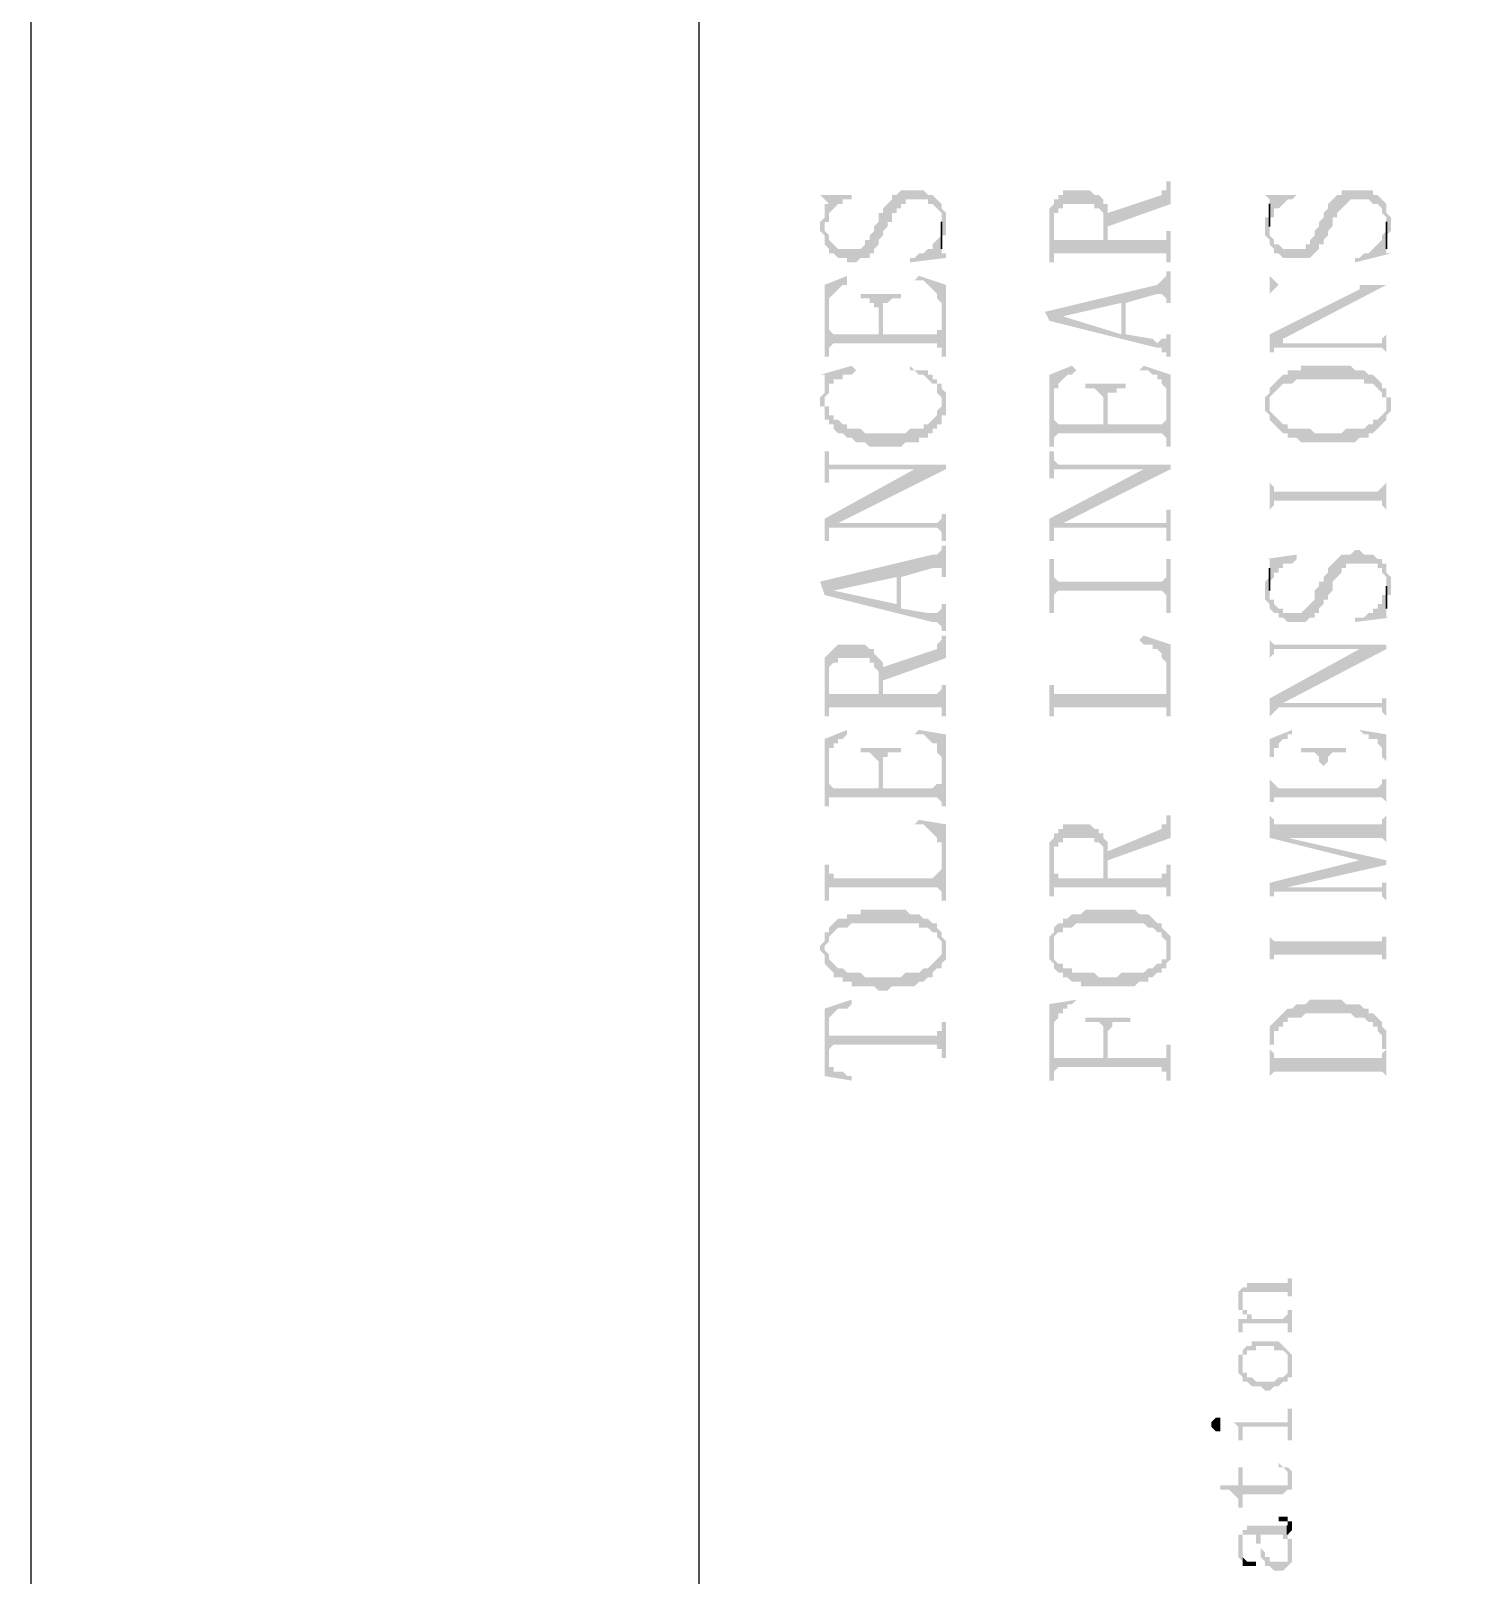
# Model space of a CAD drawing. Header units: millimetres. Extents: x 1399 to 2555, y 1196 to 1555.
# Drawn here: x 1666.65 to 1681.04, y 1458.39 to 1473.89 of the extents above; entities that cross this region are included whole.
import ezdxf

# ---------------------------------------------------------------- set-up
doc = ezdxf.new("R2010")
doc.units = ezdxf.units.MM

msp = doc.modelspace()

# ---------------------------------------------------------------- hatches: boundary and pattern name
at = {"transparency": 33554559}
for points in [[(1677.46314, 1472.06631), (1677.46314, 1471.93092), (1678.09499, 1472.15658), (1678.09499, 1472.38224), (1678.04985, 1472.38224), (1678.04985, 1472.33711), (1678.04985, 1472.29197), (1678.00472, 1472.29197), (1678.00472, 1472.24684)], [(1674.57468, 1471.93092), (1674.57468, 1471.88578), (1674.61981, 1471.84065), (1674.61981, 1471.79552), (1674.61981, 1471.75039), (1674.66494, 1471.70525), (1674.66494, 1471.66012), (1674.71007, 1471.66012), (1674.75521, 1471.61499), (1674.84547, 1471.61499), (1674.84547, 1471.56986), (1674.93573, 1471.56986), (1674.98087, 1471.61499), (1675.07113, 1471.61499), (1675.07113, 1471.66012), (1675.11626, 1471.66012), (1675.11626, 1471.70525), (1675.16139, 1471.75039), (1675.16139, 1471.79552), (1675.20653, 1471.84065), (1675.20653, 1471.88578), (1675.25166, 1471.93092), (1675.25166, 1471.97605), (1675.29679, 1471.97605), (1675.29679, 1472.06631), (1675.34192, 1472.06631), (1675.34192, 1472.11144), (1675.38706, 1472.11144), (1675.38706, 1472.15658), (1675.43219, 1472.15658), (1675.43219, 1472.20171), (1675.65785, 1472.20171), (1675.65785, 1472.15658), (1675.70298, 1472.15658), (1675.74811, 1472.11144), (1675.74811, 1472.11144), (1675.79325, 1472.06631), (1675.79325, 1471.97605), (1675.79325, 1471.79552), (1675.79325, 1471.84065), (1675.83838, 1471.84065), (1675.83838, 1471.93092), (1675.83838, 1471.97605), (1675.83838, 1472.06631), (1675.79325, 1472.11144), (1675.79325, 1472.15658), (1675.74811, 1472.20171), (1675.74811, 1472.20171), (1675.70298, 1472.24684), (1675.65785, 1472.24684), (1675.61272, 1472.29197), (1675.38706, 1472.29197), (1675.34192, 1472.24684), (1675.29679, 1472.24684), (1675.29679, 1472.20171), (1675.29679, 1472.20171), (1675.25166, 1472.15658), (1675.25166, 1472.15658), (1675.20653, 1472.11144), (1675.20653, 1472.06631), (1675.16139, 1472.06631), (1675.16139, 1471.97605), (1675.11626, 1471.93092), (1675.11626, 1471.88578), (1675.07113, 1471.84065), (1675.07113, 1471.79552), (1675.026, 1471.79552), (1675.026, 1471.75039), (1675.026, 1471.75039), (1674.98087, 1471.70525), (1674.75521, 1471.70525), (1674.71007, 1471.75039), (1674.71007, 1471.75039), (1674.66494, 1471.79552), (1674.66494, 1471.84065), (1674.61981, 1471.88578), (1674.61981, 1472.11144), (1674.61981, 1472.02118), (1674.61981, 1472.02118), (1674.57468, 1471.97605)], [(1674.57468, 1472.24684), (1674.61981, 1472.20171), (1674.61981, 1472.20171), (1674.66494, 1472.15658), (1674.66494, 1471.97605), (1674.66494, 1472.06631), (1674.71007, 1472.11144), (1674.71007, 1472.11144), (1674.75521, 1472.15658), (1674.80034, 1472.15658), (1674.80034, 1472.20171), (1674.8906, 1472.20171), (1674.8906, 1472.24684)], [(1674.61981, 1472.11144), (1674.61981, 1471.93092), (1674.61981, 1471.97605), (1674.66494, 1471.97605), (1674.66494, 1472.15658), (1674.61981, 1472.15658)], [(1676.87642, 1471.97605), (1676.87642, 1471.56986), (1676.92155, 1471.56986), (1676.92155, 1471.97605), (1676.92155, 1472.06631), (1676.96668, 1472.06631), (1676.96668, 1472.11144), (1677.01181, 1472.11144), (1677.01181, 1472.15658), (1677.32774, 1472.15658), (1677.32774, 1472.11144), (1677.37287, 1472.11144), (1677.418, 1472.06631), (1677.418, 1472.02118), (1677.418, 1471.79552), (1677.46314, 1472.15658), (1677.418, 1472.15658), (1677.418, 1472.20171), (1677.37287, 1472.24684), (1677.32774, 1472.24684), (1677.28261, 1472.29197), (1677.01181, 1472.29197), (1677.01181, 1472.24684), (1676.96668, 1472.24684), (1676.96668, 1472.20171), (1676.92155, 1472.20171), (1676.92155, 1472.15658), (1676.92155, 1472.15658), (1676.87642, 1472.11144), (1676.87642, 1472.06631), (1676.87642, 1472.02118)], [(1676.92155, 1471.61499), (1676.92155, 1471.66012), (1678.04985, 1471.66012), (1678.04985, 1471.56986), (1678.09499, 1471.56986), (1678.09499, 1471.88578), (1678.04985, 1471.88578), (1678.04985, 1471.84065), (1678.04985, 1471.79552), (1677.46314, 1471.79552), (1677.46314, 1472.06631), (1677.46314, 1472.15658), (1677.418, 1471.79552), (1676.92155, 1471.79552), (1676.92155, 1471.93092)], [(1679.04276, 1471.93092), (1679.04276, 1471.84065), (1679.04276, 1471.84065), (1679.08789, 1471.79552), (1679.08789, 1471.75039), (1679.08789, 1471.75039), (1679.13303, 1471.70525), (1679.13303, 1471.66012), (1679.17816, 1471.66012), (1679.22329, 1471.61499), (1679.49408, 1471.61499), (1679.53922, 1471.66012), (1679.53922, 1471.66012), (1679.58435, 1471.70525), (1679.58435, 1471.75039), (1679.62948, 1471.75039), (1679.62948, 1471.79552), (1679.67461, 1471.84065), (1679.67461, 1471.88578), (1679.71974, 1471.93092), (1679.71974, 1472.02118), (1679.76488, 1472.02118), (1679.76488, 1472.06631), (1679.81001, 1472.11144), (1679.81001, 1472.11144), (1679.85514, 1472.15658), (1679.85514, 1472.15658), (1679.90027, 1472.20171), (1680.0808, 1472.20171), (1680.12593, 1472.15658), (1680.17107, 1472.15658), (1680.2162, 1472.11144), (1680.2162, 1472.06631), (1680.26133, 1472.02118), (1680.26133, 1471.79552), (1680.26133, 1471.84065), (1680.26133, 1471.84065), (1680.30646, 1471.88578), (1680.30646, 1471.97605), (1680.30646, 1472.02118), (1680.30646, 1472.02118), (1680.26133, 1472.06631), (1680.26133, 1472.15658), (1680.26133, 1472.15658), (1680.2162, 1472.20171), (1680.2162, 1472.20171), (1680.17107, 1472.24684), (1680.12593, 1472.24684), (1680.12593, 1472.29197), (1679.81001, 1472.29197), (1679.81001, 1472.24684), (1679.76488, 1472.24684), (1679.71974, 1472.20171), (1679.71974, 1472.20171), (1679.67461, 1472.15658), (1679.67461, 1472.11144), (1679.67461, 1472.11144), (1679.62948, 1472.06631), (1679.62948, 1472.02118), (1679.58435, 1471.97605), (1679.58435, 1471.93092), (1679.53922, 1471.88578), (1679.53922, 1471.84065), (1679.53922, 1471.84065), (1679.49408, 1471.79552), (1679.49408, 1471.75039), (1679.44895, 1471.75039), (1679.44895, 1471.70525), (1679.22329, 1471.70525), (1679.17816, 1471.75039), (1679.13303, 1471.75039), (1679.13303, 1471.79552), (1679.13303, 1471.79552), (1679.08789, 1471.84065), (1679.08789, 1472.11144), (1679.08789, 1472.02118), (1679.04276, 1472.02118), (1679.04276, 1471.97605)], [(1679.04276, 1472.24684), (1679.08789, 1472.20171), (1679.08789, 1472.02118), (1679.13303, 1472.02118), (1679.13303, 1472.11144), (1679.17816, 1472.11144), (1679.22329, 1472.15658), (1679.22329, 1472.15658), (1679.26842, 1472.20171), (1679.31355, 1472.20171), (1679.35869, 1472.24684), (1679.35869, 1472.24684)], [(1675.47732, 1471.61499), (1675.47732, 1471.56986), (1675.83838, 1471.61499), (1675.83838, 1471.66012), (1675.79325, 1471.66012), (1675.79325, 1471.70525), (1675.79325, 1471.88578), (1675.79325, 1471.84065), (1675.74811, 1471.79552), (1675.74811, 1471.79552), (1675.70298, 1471.75039), (1675.70298, 1471.70525), (1675.65785, 1471.70525), (1675.61272, 1471.66012), (1675.56758, 1471.66012), (1675.52245, 1471.61499)], [(1679.94541, 1471.61499), (1679.94541, 1471.56986), (1680.30646, 1471.66012), (1680.26133, 1471.66012), (1680.26133, 1471.70525), (1680.26133, 1471.88578), (1680.2162, 1471.84065), (1680.2162, 1471.79552), (1680.17107, 1471.75039), (1680.17107, 1471.75039), (1680.12593, 1471.70525), (1680.12593, 1471.70525), (1680.0808, 1471.66012), (1680.03567, 1471.66012), (1679.99054, 1471.61499)], [(1674.61981, 1471.3442), (1674.61981, 1470.62208), (1674.66494, 1470.62208), (1674.66494, 1471.11854), (1674.66494, 1471.2088), (1674.66494, 1471.2088), (1674.71007, 1471.25393), (1674.71007, 1471.25393), (1674.75521, 1471.29907), (1674.75521, 1471.29907), (1674.80034, 1471.3442), (1674.84547, 1471.3442), (1674.84547, 1471.43446)], [(1675.52245, 1471.38933), (1675.61272, 1471.38933), (1675.65785, 1471.3442), (1675.65785, 1471.3442), (1675.70298, 1471.29907), (1675.70298, 1471.29907), (1675.74811, 1471.25393), (1675.74811, 1471.2088), (1675.79325, 1471.16367), (1675.79325, 1471.11854), (1675.79325, 1470.62208), (1675.83838, 1470.62208), (1675.83838, 1471.3442), (1675.56758, 1471.43446)], [(1676.83129, 1471.0734), (1676.87642, 1470.98314), (1677.01181, 1471.02827), (1677.59853, 1471.16367), (1677.59853, 1470.84774), (1677.64366, 1471.16367), (1677.95959, 1471.25393), (1678.00472, 1471.25393), (1678.04985, 1471.2088), (1678.04985, 1471.16367), (1678.09499, 1471.16367), (1678.09499, 1471.47959), (1678.04985, 1471.47959), (1678.04985, 1471.43446), (1678.04985, 1471.43446), (1678.00472, 1471.38933), (1678.00472, 1471.38933), (1677.95959, 1471.3442)], [(1679.08789, 1471.47959), (1679.08789, 1471.2088), (1679.08789, 1471.25393), (1679.13303, 1471.29907), (1679.13303, 1471.29907), (1679.17816, 1471.3442), (1679.99054, 1471.3442), (1679.99054, 1471.29907), (1680.26133, 1471.3442), (1679.17816, 1471.3442), (1679.13303, 1471.38933), (1679.13303, 1471.38933), (1679.08789, 1471.43446)], [(1674.98087, 1471.25393), (1674.98087, 1471.2088), (1675.07113, 1471.2088), (1675.07113, 1471.16367), (1675.11626, 1471.16367), (1675.11626, 1471.11854), (1675.16139, 1471.11854), (1675.16139, 1470.84774), (1675.20653, 1471.0734), (1675.20653, 1471.16367), (1675.25166, 1471.16367), (1675.29679, 1471.2088), (1675.38706, 1471.2088), (1675.38706, 1471.25393)], [(1679.08789, 1470.84774), (1679.08789, 1470.62208), (1679.08789, 1470.66721), (1679.13303, 1470.66721), (1679.13303, 1470.71235), (1679.17816, 1470.71235), (1679.22329, 1470.80261), (1680.26133, 1471.3442), (1679.99054, 1471.29907)], [(1674.66494, 1470.66721), (1674.66494, 1470.71235), (1674.66494, 1470.71235), (1674.71007, 1470.75748), (1675.74811, 1470.75748), (1675.74811, 1470.71235), (1675.79325, 1470.71235), (1675.79325, 1470.66721), (1675.79325, 1470.93801), (1675.79325, 1470.89288), (1675.74811, 1470.89288), (1675.74811, 1470.84774), (1675.20653, 1470.84774), (1675.20653, 1471.0734), (1675.16139, 1470.84774), (1674.71007, 1470.84774), (1674.66494, 1470.89288), (1674.66494, 1471.11854)], [(1676.87642, 1470.98314), (1677.95959, 1470.71235), (1678.00472, 1470.71235), (1678.00472, 1470.66721), (1678.04985, 1470.66721), (1678.04985, 1470.62208), (1678.09499, 1470.62208), (1678.09499, 1470.84774), (1678.04985, 1470.84774), (1678.04985, 1470.80261), (1678.00472, 1470.80261), (1677.95959, 1470.75748), (1677.95959, 1470.75748), (1677.91446, 1470.80261), (1677.64366, 1470.84774), (1677.64366, 1471.16367), (1677.59853, 1470.84774), (1677.01181, 1471.02827), (1677.01181, 1471.02827)], [(1679.17816, 1470.71235), (1680.2162, 1470.71235), (1680.26133, 1470.66721), (1680.26133, 1470.62208), (1680.26133, 1470.89288), (1680.26133, 1470.84774), (1680.2162, 1470.80261), (1680.2162, 1470.75748), (1679.22329, 1470.75748), (1679.22329, 1470.80261)], [(1674.57468, 1470.44155), (1674.61981, 1470.44155), (1674.61981, 1470.39642), (1674.61981, 1469.99023), (1674.61981, 1470.21589), (1674.66494, 1470.26103), (1674.66494, 1470.35129), (1674.71007, 1470.35129), (1674.71007, 1470.39642), (1674.80034, 1470.39642), (1674.80034, 1470.44155), (1674.8906, 1470.44155), (1674.93573, 1470.48669), (1674.8906, 1470.53182)], [(1675.47732, 1470.48669), (1675.52245, 1470.48669), (1675.56758, 1470.44155), (1675.61272, 1470.44155), (1675.65785, 1470.39642), (1675.65785, 1470.39642), (1675.70298, 1470.35129), (1675.74811, 1470.35129), (1675.74811, 1470.26103), (1675.79325, 1470.21589), (1675.79325, 1470.17076), (1675.79325, 1470.35129), (1675.74811, 1470.35129), (1675.74811, 1470.39642), (1675.70298, 1470.39642), (1675.70298, 1470.44155), (1675.65785, 1470.44155), (1675.65785, 1470.48669), (1675.52245, 1470.48669), (1675.47732, 1470.53182)], [(1676.87642, 1470.44155), (1676.87642, 1469.71944), (1676.92155, 1469.71944), (1676.92155, 1470.21589), (1676.92155, 1470.30616), (1676.96668, 1470.30616), (1676.96668, 1470.35129), (1676.96668, 1470.35129), (1677.01181, 1470.39642), (1677.01181, 1470.39642), (1677.05695, 1470.44155), (1677.10208, 1470.44155), (1677.14721, 1470.48669), (1677.10208, 1470.53182)], [(1677.77906, 1470.48669), (1677.86933, 1470.48669), (1677.91446, 1470.44155), (1677.95959, 1470.44155), (1677.95959, 1470.39642), (1678.00472, 1470.39642), (1678.00472, 1470.35129), (1678.00472, 1470.35129), (1678.04985, 1470.30616), (1678.04985, 1470.21589), (1678.04985, 1469.71944), (1678.09499, 1469.71944), (1678.09499, 1470.44155), (1677.82419, 1470.53182)], [(1679.08789, 1470.30616), (1679.08789, 1470.12563), (1679.08789, 1470.21589), (1679.13303, 1470.26103), (1679.13303, 1470.26103), (1679.17816, 1470.30616), (1679.17816, 1470.30616), (1679.22329, 1470.35129), (1679.31355, 1470.35129), (1679.35869, 1470.39642), (1680.03567, 1470.39642), (1680.03567, 1470.35129), (1680.12593, 1470.35129), (1680.17107, 1470.30616), (1680.17107, 1470.30616), (1680.2162, 1470.26103), (1680.2162, 1470.21589), (1680.26133, 1470.21589), (1680.26133, 1470.12563), (1680.26133, 1470.30616), (1680.2162, 1470.30616), (1680.2162, 1470.35129), (1680.17107, 1470.39642), (1680.17107, 1470.39642), (1680.12593, 1470.44155), (1680.0808, 1470.44155), (1680.03567, 1470.48669), (1679.94541, 1470.48669), (1679.90027, 1470.53182), (1679.40382, 1470.53182), (1679.40382, 1470.48669), (1679.26842, 1470.48669), (1679.26842, 1470.44155), (1679.22329, 1470.44155), (1679.17816, 1470.39642), (1679.17816, 1470.39642), (1679.13303, 1470.35129), (1679.13303, 1470.35129)], [(1674.57468, 1470.17076), (1674.57468, 1470.12563), (1674.61981, 1470.12563), (1674.61981, 1469.99023), (1674.61981, 1470.39642), (1674.61981, 1470.35129), (1674.61981, 1470.26103), (1674.57468, 1470.21589)], [(1674.61981, 1469.99023), (1674.66494, 1469.99023), (1674.66494, 1469.9451), (1674.71007, 1469.9451), (1674.71007, 1469.89997), (1674.75521, 1469.85484), (1674.80034, 1469.85484), (1674.84547, 1469.8097), (1674.8906, 1469.8097), (1674.93573, 1469.76457), (1675.026, 1469.76457), (1675.07113, 1469.71944), (1675.38706, 1469.71944), (1675.43219, 1469.76457), (1675.56758, 1469.76457), (1675.56758, 1469.8097), (1675.65785, 1469.8097), (1675.65785, 1469.85484), (1675.70298, 1469.85484), (1675.70298, 1469.89997), (1675.74811, 1469.89997), (1675.74811, 1469.9451), (1675.79325, 1469.9451), (1675.79325, 1470.03536), (1675.83838, 1470.03536), (1675.83838, 1470.17076), (1675.83838, 1470.21589), (1675.83838, 1470.26103), (1675.79325, 1470.30616), (1675.79325, 1470.35129), (1675.79325, 1470.12563), (1675.79325, 1470.12563), (1675.74811, 1470.0805), (1675.74811, 1470.03536), (1675.74811, 1470.03536), (1675.70298, 1469.99023), (1675.70298, 1469.99023), (1675.65785, 1469.9451), (1675.61272, 1469.9451), (1675.61272, 1469.89997), (1675.47732, 1469.89997), (1675.43219, 1469.85484), (1675.026, 1469.85484), (1674.98087, 1469.89997), (1674.84547, 1469.89997), (1674.84547, 1469.9451), (1674.80034, 1469.9451), (1674.75521, 1469.99023), (1674.71007, 1469.99023), (1674.71007, 1470.03536), (1674.66494, 1470.03536), (1674.66494, 1470.12563), (1674.61981, 1470.12563), (1674.61981, 1470.17076)], [(1677.23747, 1470.35129), (1677.23747, 1470.30616), (1677.32774, 1470.30616), (1677.37287, 1470.26103), (1677.37287, 1470.26103), (1677.418, 1470.21589), (1677.418, 1469.9451), (1677.46314, 1470.17076), (1677.46314, 1470.26103), (1677.5534, 1470.26103), (1677.5534, 1470.30616), (1677.64366, 1470.30616), (1677.64366, 1470.35129)], [(1679.04276, 1470.12563), (1679.04276, 1470.0805), (1679.08789, 1470.03536), (1679.08789, 1469.99023), (1679.13303, 1469.9451), (1679.13303, 1469.9451), (1679.17816, 1469.89997), (1679.17816, 1469.89997), (1679.22329, 1469.85484), (1679.26842, 1469.85484), (1679.26842, 1469.8097), (1679.35869, 1469.8097), (1679.40382, 1469.76457), (1679.94541, 1469.76457), (1679.99054, 1469.8097), (1680.0808, 1469.8097), (1680.0808, 1469.85484), (1680.12593, 1469.85484), (1680.17107, 1469.89997), (1680.17107, 1469.89997), (1680.2162, 1469.9451), (1680.2162, 1469.9451), (1680.26133, 1469.99023), (1680.26133, 1470.03536), (1680.26133, 1470.03536), (1680.30646, 1470.0805), (1680.30646, 1470.12563), (1680.30646, 1470.21589), (1680.26133, 1470.21589), (1680.26133, 1470.30616), (1680.26133, 1470.12563), (1680.26133, 1470.0805), (1680.2162, 1470.03536), (1680.2162, 1470.03536), (1680.17107, 1469.99023), (1680.12593, 1469.99023), (1680.12593, 1469.9451), (1680.0808, 1469.9451), (1680.03567, 1469.89997), (1679.85514, 1469.89997), (1679.81001, 1469.85484), (1679.53922, 1469.85484), (1679.49408, 1469.89997), (1679.26842, 1469.89997), (1679.26842, 1469.9451), (1679.22329, 1469.9451), (1679.17816, 1469.99023), (1679.17816, 1469.99023), (1679.13303, 1470.03536), (1679.13303, 1470.03536), (1679.08789, 1470.0805), (1679.08789, 1470.12563), (1679.08789, 1470.30616), (1679.08789, 1470.26103), (1679.08789, 1470.26103), (1679.04276, 1470.21589), (1679.04276, 1470.17076)], [(1676.92155, 1469.76457), (1676.92155, 1469.8097), (1676.92155, 1469.8097), (1676.96668, 1469.85484), (1678.00472, 1469.85484), (1678.04985, 1469.8097), (1678.04985, 1469.76457), (1678.04985, 1470.03536), (1678.04985, 1469.99023), (1678.04985, 1469.99023), (1678.00472, 1469.9451), (1677.46314, 1469.9451), (1677.46314, 1470.17076), (1677.418, 1469.9451), (1676.96668, 1469.9451), (1676.92155, 1469.99023), (1676.92155, 1470.21589)], [(1674.61981, 1469.67431), (1674.61981, 1469.35838), (1674.66494, 1469.35838), (1674.66494, 1469.44865), (1674.66494, 1469.49378), (1675.83838, 1469.49378), (1675.83838, 1469.53891), (1674.66494, 1469.53891), (1674.66494, 1469.58404), (1674.66494, 1469.67431)], [(1676.87642, 1469.67431), (1676.87642, 1469.40351), (1676.92155, 1469.40351), (1676.92155, 1469.44865), (1676.92155, 1469.49378), (1678.09499, 1469.49378), (1678.09499, 1469.53891), (1676.96668, 1469.53891), (1676.92155, 1469.58404), (1676.92155, 1469.67431)], [(1674.61981, 1468.99732), (1674.61981, 1468.77166), (1674.66494, 1468.77166), (1674.66494, 1468.90706), (1674.71007, 1468.90706), (1674.75521, 1468.95219), (1675.83838, 1469.49378), (1675.52245, 1469.49378)], [(1676.87642, 1468.99732), (1676.87642, 1468.77166), (1676.92155, 1468.77166), (1676.92155, 1468.90706), (1676.96668, 1468.90706), (1677.01181, 1468.95219), (1678.09499, 1469.49378), (1677.82419, 1469.49378)], [(1679.08789, 1469.49378), (1679.08789, 1468.95219), (1679.08789, 1469.08759), (1679.13303, 1469.13272), (1679.13303, 1469.17785), (1680.2162, 1469.17785), (1680.2162, 1469.13272), (1680.2162, 1469.13272), (1680.26133, 1469.08759), (1680.26133, 1468.95219), (1680.26133, 1469.49378), (1680.26133, 1469.35838), (1680.2162, 1469.31325), (1680.2162, 1469.31325), (1680.17107, 1469.26812), (1679.13303, 1469.26812), (1679.13303, 1469.31325), (1679.13303, 1469.31325), (1679.08789, 1469.35838)], [(1676.96668, 1468.90706), (1678.04985, 1468.90706), (1678.04985, 1468.86193), (1678.04985, 1468.77166), (1678.09499, 1468.77166), (1678.09499, 1469.08759), (1678.04985, 1469.08759), (1678.04985, 1468.99732), (1678.04985, 1468.95219), (1677.01181, 1468.95219)], [(1674.71007, 1468.90706), (1675.74811, 1468.90706), (1675.79325, 1468.86193), (1675.79325, 1468.77166), (1675.83838, 1468.77166), (1675.83838, 1469.04246), (1675.79325, 1469.04246), (1675.79325, 1468.99732), (1675.79325, 1468.99732), (1675.74811, 1468.95219), (1674.75521, 1468.95219)], [(1674.57468, 1468.36547), (1674.61981, 1468.23008), (1674.71007, 1468.27521), (1675.34192, 1468.41061), (1675.34192, 1468.13981), (1675.38706, 1468.41061), (1675.70298, 1468.50087), (1675.79325, 1468.50087), (1675.79325, 1468.41061), (1675.83838, 1468.41061), (1675.83838, 1468.72653), (1675.79325, 1468.72653), (1675.79325, 1468.6814), (1675.74811, 1468.63627), (1675.70298, 1468.63627)], [(1676.87642, 1468.59113), (1676.87642, 1468.04955), (1676.92155, 1468.04955), (1676.92155, 1468.23008), (1676.92155, 1468.23008), (1676.96668, 1468.27521), (1678.00472, 1468.27521), (1678.04985, 1468.23008), (1678.04985, 1468.04955), (1678.09499, 1468.04955), (1678.09499, 1468.59113), (1678.04985, 1468.59113), (1678.04985, 1468.41061), (1678.04985, 1468.41061), (1678.00472, 1468.36547), (1676.96668, 1468.36547), (1676.92155, 1468.41061), (1676.92155, 1468.59113)], [(1679.04276, 1468.27521), (1679.04276, 1468.18495), (1679.08789, 1468.13981), (1679.08789, 1468.09468), (1679.13303, 1468.04955), (1679.17816, 1468.04955), (1679.17816, 1468.00442), (1679.22329, 1468.00442), (1679.26842, 1467.95928), (1679.44895, 1467.95928), (1679.49408, 1468.00442), (1679.53922, 1468.00442), (1679.53922, 1468.04955), (1679.58435, 1468.04955), (1679.58435, 1468.09468), (1679.58435, 1468.09468), (1679.62948, 1468.13981), (1679.62948, 1468.18495), (1679.67461, 1468.18495), (1679.67461, 1468.23008), (1679.71974, 1468.27521), (1679.71974, 1468.36547), (1679.76488, 1468.41061), (1679.76488, 1468.41061), (1679.81001, 1468.45574), (1679.81001, 1468.50087), (1679.85514, 1468.50087), (1679.85514, 1468.546), (1680.17107, 1468.546), (1680.17107, 1468.50087), (1680.2162, 1468.50087), (1680.2162, 1468.45574), (1680.2162, 1468.45574), (1680.26133, 1468.41061), (1680.26133, 1468.13981), (1680.26133, 1468.23008), (1680.30646, 1468.23008), (1680.30646, 1468.32034), (1680.30646, 1468.41061), (1680.26133, 1468.45574), (1680.26133, 1468.546), (1680.2162, 1468.546), (1680.2162, 1468.59113), (1680.17107, 1468.59113), (1680.12593, 1468.63627), (1680.03567, 1468.63627), (1679.99054, 1468.6814), (1679.94541, 1468.6814), (1679.90027, 1468.63627), (1679.81001, 1468.63627), (1679.76488, 1468.59113), (1679.76488, 1468.59113), (1679.71974, 1468.546), (1679.71974, 1468.546), (1679.67461, 1468.50087), (1679.67461, 1468.45574), (1679.62948, 1468.41061), (1679.62948, 1468.36547), (1679.58435, 1468.36547), (1679.58435, 1468.32034), (1679.53922, 1468.27521), (1679.53922, 1468.18495), (1679.49408, 1468.13981), (1679.49408, 1468.13981), (1679.44895, 1468.09468), (1679.44895, 1468.09468), (1679.40382, 1468.04955), (1679.22329, 1468.04955), (1679.22329, 1468.09468), (1679.17816, 1468.09468), (1679.13303, 1468.13981), (1679.13303, 1468.18495), (1679.08789, 1468.18495), (1679.08789, 1468.45574), (1679.08789, 1468.41061), (1679.08789, 1468.41061), (1679.04276, 1468.36547), (1679.04276, 1468.32034)], [(1679.04276, 1468.59113), (1679.08789, 1468.59113), (1679.08789, 1468.546), (1679.08789, 1468.36547), (1679.13303, 1468.41061), (1679.13303, 1468.45574), (1679.17816, 1468.45574), (1679.17816, 1468.50087), (1679.22329, 1468.50087), (1679.22329, 1468.546), (1679.31355, 1468.546), (1679.35869, 1468.59113), (1679.35869, 1468.63627)], [(1674.61981, 1468.23008), (1675.70298, 1467.95928), (1675.74811, 1467.95928), (1675.79325, 1467.91415), (1675.79325, 1467.86902), (1675.83838, 1467.86902), (1675.83838, 1468.13981), (1675.79325, 1468.13981), (1675.79325, 1468.09468), (1675.79325, 1468.09468), (1675.74811, 1468.04955), (1675.65785, 1468.04955), (1675.38706, 1468.09468), (1675.38706, 1468.41061), (1675.34192, 1468.13981), (1674.71007, 1468.27521), (1674.71007, 1468.27521)], [(1679.94541, 1468.00442), (1679.94541, 1467.95928), (1680.30646, 1468.00442), (1680.26133, 1468.00442), (1680.26133, 1468.04955), (1680.26133, 1468.23008), (1680.2162, 1468.23008), (1680.2162, 1468.13981), (1680.17107, 1468.13981), (1680.17107, 1468.09468), (1680.12593, 1468.09468), (1680.12593, 1468.04955), (1680.0808, 1468.04955), (1680.03567, 1468.00442), (1679.99054, 1468.00442)], [(1675.20653, 1467.50796), (1675.20653, 1467.37257), (1675.83838, 1467.59823), (1675.83838, 1467.82389), (1675.79325, 1467.82389), (1675.79325, 1467.77876), (1675.79325, 1467.77876), (1675.74811, 1467.73362), (1675.74811, 1467.68849)], [(1677.77906, 1467.77876), (1677.77906, 1467.77876), (1677.82419, 1467.73362), (1677.91446, 1467.73362), (1677.91446, 1467.68849), (1677.95959, 1467.68849), (1678.00472, 1467.64336), (1678.00472, 1467.59823), (1678.04985, 1467.55309), (1678.04985, 1467.50796), (1678.04985, 1467.01151), (1678.09499, 1467.01151), (1678.09499, 1467.73362), (1677.82419, 1467.82389)], [(1679.08789, 1467.86902), (1679.08789, 1467.55309), (1679.08789, 1467.59823), (1679.13303, 1467.64336), (1679.13303, 1467.68849), (1680.26133, 1467.68849), (1680.26133, 1467.73362), (1679.13303, 1467.73362), (1679.08789, 1467.77876)], [(1674.61981, 1467.4177), (1674.61981, 1467.01151), (1674.66494, 1467.01151), (1674.66494, 1467.4177), (1674.66494, 1467.50796), (1674.71007, 1467.55309), (1674.75521, 1467.55309), (1674.75521, 1467.59823), (1675.07113, 1467.59823), (1675.07113, 1467.55309), (1675.11626, 1467.55309), (1675.11626, 1467.50796), (1675.16139, 1467.46283), (1675.16139, 1467.23717), (1675.16139, 1467.59823), (1675.16139, 1467.59823), (1675.11626, 1467.64336), (1675.11626, 1467.68849), (1675.07113, 1467.68849), (1675.026, 1467.73362), (1674.75521, 1467.73362), (1674.71007, 1467.68849), (1674.71007, 1467.68849), (1674.66494, 1467.64336), (1674.66494, 1467.64336), (1674.61981, 1467.59823), (1674.61981, 1467.50796), (1674.61981, 1467.46283)], [(1679.08789, 1467.19204), (1679.08789, 1466.96638), (1679.08789, 1467.01151), (1679.13303, 1467.05664), (1679.13303, 1467.05664), (1679.17816, 1467.10177), (1679.22329, 1467.14691), (1680.26133, 1467.68849), (1679.99054, 1467.68849)], [(1674.66494, 1467.05664), (1674.66494, 1467.10177), (1675.79325, 1467.10177), (1675.79325, 1467.01151), (1675.83838, 1467.01151), (1675.83838, 1467.32743), (1675.79325, 1467.32743), (1675.79325, 1467.2823), (1675.79325, 1467.2823), (1675.74811, 1467.23717), (1675.20653, 1467.23717), (1675.20653, 1467.50796), (1675.20653, 1467.55309), (1675.16139, 1467.59823), (1675.16139, 1467.23717), (1674.66494, 1467.23717), (1674.66494, 1467.37257)], [(1676.87642, 1467.32743), (1676.87642, 1467.01151), (1676.92155, 1467.01151), (1676.92155, 1467.10177), (1678.04985, 1467.10177), (1678.04985, 1467.05664), (1678.04985, 1467.2823), (1678.04985, 1467.23717), (1676.92155, 1467.23717), (1676.92155, 1467.2823), (1676.92155, 1467.32743)], [(1679.17816, 1467.10177), (1680.2162, 1467.10177), (1680.2162, 1467.05664), (1680.2162, 1467.05664), (1680.26133, 1467.01151), (1680.26133, 1466.96638), (1680.26133, 1467.23717), (1680.26133, 1467.19204), (1680.2162, 1467.19204), (1680.2162, 1467.14691), (1679.22329, 1467.14691)], [(1674.61981, 1466.78585), (1674.61981, 1466.10887), (1674.66494, 1466.10887), (1674.66494, 1466.56019), (1674.66494, 1466.69558), (1674.71007, 1466.69558), (1674.71007, 1466.74072), (1674.75521, 1466.74072), (1674.75521, 1466.78585), (1674.80034, 1466.78585), (1674.84547, 1466.83098), (1674.84547, 1466.87611)], [(1675.52245, 1466.83098), (1675.61272, 1466.83098), (1675.65785, 1466.78585), (1675.65785, 1466.78585), (1675.70298, 1466.74072), (1675.74811, 1466.74072), (1675.74811, 1466.65045), (1675.79325, 1466.60532), (1675.79325, 1466.10887), (1675.83838, 1466.10887), (1675.83838, 1466.83098), (1675.56758, 1466.87611)], [(1679.08789, 1466.78585), (1679.08789, 1466.10887), (1679.08789, 1466.60532), (1679.13303, 1466.60532), (1679.13303, 1466.69558), (1679.17816, 1466.69558), (1679.17816, 1466.74072), (1679.17816, 1466.74072), (1679.22329, 1466.78585), (1679.26842, 1466.78585), (1679.26842, 1466.83098), (1679.31355, 1466.83098), (1679.31355, 1466.87611)], [(1679.99054, 1466.87611), (1679.99054, 1466.87611), (1680.03567, 1466.83098), (1680.0808, 1466.83098), (1680.0808, 1466.78585), (1680.17107, 1466.78585), (1680.17107, 1466.74072), (1680.17107, 1466.74072), (1680.2162, 1466.69558), (1680.2162, 1466.65045), (1680.2162, 1466.60532), (1680.26133, 1466.56019), (1680.26133, 1466.10887), (1680.26133, 1466.83098)], [(1674.98087, 1466.69558), (1674.98087, 1466.65045), (1675.07113, 1466.65045), (1675.11626, 1466.60532), (1675.11626, 1466.60532), (1675.16139, 1466.56019), (1675.16139, 1466.28939), (1675.20653, 1466.51505), (1675.20653, 1466.60532), (1675.25166, 1466.60532), (1675.25166, 1466.65045), (1675.38706, 1466.65045), (1675.38706, 1466.69558)], [(1679.40382, 1466.69558), (1679.40382, 1466.65045), (1679.53922, 1466.65045), (1679.58435, 1466.60532), (1679.58435, 1466.56019), (1679.62948, 1466.51505), (1679.62948, 1466.28939), (1679.62948, 1466.51505), (1679.62948, 1466.51505), (1679.67461, 1466.56019), (1679.67461, 1466.60532), (1679.67461, 1466.60532), (1679.71974, 1466.65045), (1679.85514, 1466.65045), (1679.85514, 1466.69558)], [(1674.66494, 1466.10887), (1674.66494, 1466.19913), (1675.74811, 1466.19913), (1675.79325, 1466.154), (1675.79325, 1466.37966), (1675.79325, 1466.33453), (1675.74811, 1466.33453), (1675.70298, 1466.28939), (1675.20653, 1466.28939), (1675.20653, 1466.51505), (1675.16139, 1466.28939), (1674.71007, 1466.28939), (1674.66494, 1466.33453), (1674.66494, 1466.56019)], [(1679.08789, 1466.154), (1679.13303, 1466.154), (1679.13303, 1466.19913), (1680.2162, 1466.19913), (1680.26133, 1466.154), (1680.26133, 1466.37966), (1680.2162, 1466.37966), (1680.2162, 1466.33453), (1680.2162, 1466.33453), (1680.17107, 1466.28939), (1679.62948, 1466.28939), (1679.62948, 1466.51505), (1679.62948, 1466.28939), (1679.17816, 1466.28939), (1679.13303, 1466.33453), (1679.13303, 1466.33453), (1679.08789, 1466.37966), (1679.08789, 1466.56019)], [(1675.52245, 1465.92834), (1675.61272, 1465.92834), (1675.65785, 1465.8832), (1675.65785, 1465.8832), (1675.70298, 1465.83807), (1675.70298, 1465.83807), (1675.74811, 1465.79294), (1675.74811, 1465.74781), (1675.79325, 1465.74781), (1675.79325, 1465.16109), (1675.83838, 1465.16109), (1675.83838, 1465.92834), (1675.56758, 1465.97347)], [(1677.46314, 1465.65754), (1677.46314, 1465.56728), (1678.09499, 1465.79294), (1678.09499, 1466.0186), (1678.04985, 1466.0186), (1678.04985, 1465.97347), (1678.04985, 1465.92834), (1678.00472, 1465.92834), (1678.00472, 1465.8832)], [(1679.08789, 1466.0186), (1679.08789, 1465.79294), (1679.99054, 1465.56728), (1679.99054, 1465.56728), (1680.26133, 1465.52215), (1680.26133, 1465.56728), (1679.26842, 1465.79294), (1679.26842, 1465.79294), (1679.17816, 1465.92834), (1679.13303, 1465.92834), (1679.13303, 1465.97347), (1679.08789, 1466.0186)], [(1679.17816, 1465.92834), (1679.26842, 1465.79294), (1680.2162, 1465.79294), (1680.26133, 1465.74781), (1680.26133, 1465.70268), (1680.26133, 1466.0186), (1680.26133, 1466.0186), (1680.2162, 1465.97347), (1680.2162, 1465.92834), (1680.17107, 1465.92834)], [(1676.87642, 1465.61241), (1676.87642, 1465.20622), (1676.92155, 1465.20622), (1676.92155, 1465.56728), (1676.92155, 1465.70268), (1676.96668, 1465.70268), (1676.96668, 1465.74781), (1677.01181, 1465.74781), (1677.01181, 1465.79294), (1677.32774, 1465.79294), (1677.32774, 1465.74781), (1677.37287, 1465.74781), (1677.418, 1465.70268), (1677.418, 1465.65754), (1677.418, 1465.38675), (1677.46314, 1465.74781), (1677.418, 1465.79294), (1677.418, 1465.83807), (1677.37287, 1465.83807), (1677.37287, 1465.8832), (1677.32774, 1465.8832), (1677.28261, 1465.92834), (1677.01181, 1465.92834), (1677.01181, 1465.8832), (1676.96668, 1465.8832), (1676.96668, 1465.83807), (1676.92155, 1465.83807), (1676.92155, 1465.79294), (1676.92155, 1465.79294), (1676.87642, 1465.74781), (1676.87642, 1465.65754), (1676.87642, 1465.65754)], [(1676.92155, 1465.25135), (1676.92155, 1465.29649), (1678.04985, 1465.29649), (1678.04985, 1465.20622), (1678.09499, 1465.20622), (1678.09499, 1465.52215), (1678.04985, 1465.52215), (1678.04985, 1465.47702), (1678.04985, 1465.43188), (1678.00472, 1465.43188), (1678.00472, 1465.38675), (1677.46314, 1465.38675), (1677.46314, 1465.74781), (1677.46314, 1465.74781), (1677.418, 1465.38675), (1676.96668, 1465.38675), (1676.96668, 1465.43188), (1676.92155, 1465.43188), (1676.92155, 1465.56728)], [(1674.61981, 1465.52215), (1674.61981, 1465.16109), (1674.66494, 1465.16109), (1674.66494, 1465.29649), (1675.74811, 1465.29649), (1675.79325, 1465.25135), (1675.79325, 1465.47702), (1675.79325, 1465.47702), (1675.74811, 1465.43188), (1675.74811, 1465.43188), (1675.70298, 1465.38675), (1674.71007, 1465.38675), (1674.71007, 1465.43188), (1674.66494, 1465.43188), (1674.66494, 1465.52215)], [(1679.08789, 1465.34162), (1679.08789, 1465.16109), (1679.08789, 1465.20622), (1679.13303, 1465.20622), (1679.13303, 1465.25135), (1679.17816, 1465.25135), (1679.26842, 1465.29649), (1680.26133, 1465.52215), (1679.99054, 1465.56728)], [(1679.17816, 1465.25135), (1680.2162, 1465.25135), (1680.2162, 1465.20622), (1680.2162, 1465.20622), (1680.26133, 1465.16109), (1680.26133, 1465.38675), (1680.26133, 1465.34162), (1680.2162, 1465.34162), (1680.2162, 1465.29649), (1679.26842, 1465.29649)], [(1674.61981, 1464.84516), (1674.61981, 1464.66464), (1674.61981, 1464.70977), (1674.66494, 1464.7549), (1674.66494, 1464.80003), (1674.66494, 1464.80003), (1674.71007, 1464.84516), (1674.71007, 1464.84516), (1674.75521, 1464.8903), (1674.84547, 1464.8903), (1674.8906, 1464.93543), (1675.56758, 1464.93543), (1675.56758, 1464.8903), (1675.65785, 1464.8903), (1675.70298, 1464.84516), (1675.74811, 1464.84516), (1675.74811, 1464.80003), (1675.79325, 1464.7549), (1675.79325, 1464.66464), (1675.79325, 1464.84516), (1675.79325, 1464.84516), (1675.74811, 1464.8903), (1675.74811, 1464.93543), (1675.70298, 1464.93543), (1675.65785, 1464.98056), (1675.61272, 1464.98056), (1675.56758, 1465.02569), (1675.47732, 1465.02569), (1675.43219, 1465.07083), (1674.98087, 1465.07083), (1674.98087, 1465.02569), (1674.84547, 1465.02569), (1674.84547, 1464.98056), (1674.75521, 1464.98056), (1674.71007, 1464.93543), (1674.71007, 1464.93543), (1674.66494, 1464.8903), (1674.66494, 1464.84516)], [(1676.92155, 1464.84516), (1676.92155, 1464.66464), (1676.92155, 1464.70977), (1676.92155, 1464.80003), (1676.92155, 1464.80003), (1676.96668, 1464.84516), (1677.01181, 1464.84516), (1677.01181, 1464.8903), (1677.10208, 1464.8903), (1677.14721, 1464.93543), (1677.82419, 1464.93543), (1677.86933, 1464.8903), (1677.91446, 1464.8903), (1677.95959, 1464.84516), (1678.00472, 1464.84516), (1678.00472, 1464.80003), (1678.04985, 1464.7549), (1678.04985, 1464.66464), (1678.04985, 1464.84516), (1678.04985, 1464.84516), (1678.00472, 1464.8903), (1678.00472, 1464.93543), (1677.95959, 1464.93543), (1677.91446, 1464.98056), (1677.91446, 1464.98056), (1677.86933, 1465.02569), (1677.77906, 1465.02569), (1677.73393, 1465.07083), (1677.23747, 1465.07083), (1677.19234, 1465.02569), (1677.10208, 1465.02569), (1677.05695, 1464.98056), (1677.01181, 1464.98056), (1677.01181, 1464.93543), (1676.96668, 1464.93543), (1676.92155, 1464.8903), (1676.92155, 1464.8903)], [(1679.08789, 1464.98056), (1679.08789, 1464.39384), (1679.08789, 1464.57437), (1679.13303, 1464.57437), (1679.13303, 1464.6195), (1680.2162, 1464.6195), (1680.2162, 1464.57437), (1680.26133, 1464.57437), (1680.26133, 1464.39384), (1680.26133, 1464.98056), (1680.26133, 1464.80003), (1680.2162, 1464.80003), (1680.2162, 1464.7549), (1679.13303, 1464.7549), (1679.08789, 1464.80003)], [(1674.57468, 1464.66464), (1674.57468, 1464.66464), (1674.61981, 1464.6195), (1674.61981, 1464.52924), (1674.61981, 1464.52924), (1674.66494, 1464.48411), (1674.66494, 1464.48411), (1674.71007, 1464.43898), (1674.71007, 1464.39384), (1674.80034, 1464.39384), (1674.80034, 1464.34871), (1674.8906, 1464.34871), (1674.8906, 1464.30358), (1675.11626, 1464.30358), (1675.16139, 1464.25845), (1675.25166, 1464.25845), (1675.29679, 1464.30358), (1675.52245, 1464.30358), (1675.56758, 1464.34871), (1675.61272, 1464.34871), (1675.65785, 1464.39384), (1675.70298, 1464.39384), (1675.70298, 1464.43898), (1675.74811, 1464.48411), (1675.79325, 1464.48411), (1675.79325, 1464.52924), (1675.79325, 1464.52924), (1675.83838, 1464.57437), (1675.83838, 1464.66464), (1675.83838, 1464.7549), (1675.83838, 1464.7549), (1675.79325, 1464.80003), (1675.79325, 1464.84516), (1675.79325, 1464.66464), (1675.79325, 1464.6195), (1675.79325, 1464.6195), (1675.74811, 1464.57437), (1675.74811, 1464.57437), (1675.70298, 1464.52924), (1675.70298, 1464.52924), (1675.65785, 1464.48411), (1675.61272, 1464.48411), (1675.56758, 1464.43898), (1675.43219, 1464.43898), (1675.38706, 1464.39384), (1675.026, 1464.39384), (1674.98087, 1464.43898), (1674.84547, 1464.43898), (1674.80034, 1464.48411), (1674.75521, 1464.48411), (1674.71007, 1464.52924), (1674.71007, 1464.52924), (1674.66494, 1464.57437), (1674.66494, 1464.6195), (1674.61981, 1464.66464), (1674.61981, 1464.84516), (1674.61981, 1464.80003), (1674.61981, 1464.7549), (1674.57468, 1464.70977)], [(1676.87642, 1464.66464), (1676.87642, 1464.57437), (1676.87642, 1464.57437), (1676.92155, 1464.52924), (1676.92155, 1464.48411), (1676.92155, 1464.48411), (1676.96668, 1464.43898), (1677.01181, 1464.43898), (1677.01181, 1464.39384), (1677.05695, 1464.39384), (1677.10208, 1464.34871), (1677.19234, 1464.34871), (1677.19234, 1464.30358), (1677.73393, 1464.30358), (1677.77906, 1464.34871), (1677.86933, 1464.34871), (1677.86933, 1464.39384), (1677.91446, 1464.39384), (1677.95959, 1464.43898), (1678.00472, 1464.43898), (1678.00472, 1464.48411), (1678.04985, 1464.48411), (1678.04985, 1464.52924), (1678.09499, 1464.57437), (1678.09499, 1464.66464), (1678.09499, 1464.80003), (1678.09499, 1464.80003), (1678.04985, 1464.84516), (1678.04985, 1464.66464), (1678.04985, 1464.57437), (1678.00472, 1464.57437), (1678.00472, 1464.52924), (1677.95959, 1464.52924), (1677.91446, 1464.48411), (1677.86933, 1464.48411), (1677.82419, 1464.43898), (1677.59853, 1464.43898), (1677.5534, 1464.39384), (1677.37287, 1464.39384), (1677.32774, 1464.43898), (1677.10208, 1464.43898), (1677.10208, 1464.48411), (1677.01181, 1464.48411), (1677.01181, 1464.52924), (1676.96668, 1464.52924), (1676.92155, 1464.57437), (1676.92155, 1464.66464), (1676.92155, 1464.84516), (1676.87642, 1464.80003), (1676.87642, 1464.70977)], [(1674.61981, 1464.07792), (1674.66494, 1463.89739), (1674.66494, 1463.98765), (1674.66494, 1463.98765), (1674.71007, 1464.03279), (1674.71007, 1464.03279), (1674.75521, 1464.07792), (1674.84547, 1464.07792), (1674.8906, 1464.12305), (1674.8906, 1464.16818)], [(1676.87642, 1464.12305), (1676.87642, 1463.3558), (1676.92155, 1463.3558), (1676.92155, 1463.85226), (1676.92155, 1463.89739), (1676.92155, 1463.94252), (1676.96668, 1463.98765), (1676.96668, 1464.03279), (1677.01181, 1464.03279), (1677.01181, 1464.07792), (1677.05695, 1464.07792), (1677.05695, 1464.12305), (1677.10208, 1464.12305), (1677.14721, 1464.16818), (1677.14721, 1464.16818)], [(1679.08789, 1463.67173), (1679.08789, 1463.3558), (1679.08789, 1463.71686), (1679.13303, 1463.71686), (1679.13303, 1463.85226), (1679.17816, 1463.85226), (1679.17816, 1463.89739), (1679.22329, 1463.89739), (1679.22329, 1463.94252), (1679.26842, 1463.94252), (1679.26842, 1463.98765), (1679.40382, 1463.98765), (1679.44895, 1464.03279), (1679.90027, 1464.03279), (1679.94541, 1463.98765), (1680.03567, 1463.98765), (1680.0808, 1463.94252), (1680.12593, 1463.94252), (1680.12593, 1463.89739), (1680.17107, 1463.89739), (1680.17107, 1463.85226), (1680.2162, 1463.80712), (1680.2162, 1463.67173), (1680.26133, 1463.67173), (1680.26133, 1463.3558), (1680.26133, 1463.67173), (1680.26133, 1463.85226), (1680.26133, 1463.85226), (1680.2162, 1463.89739), (1680.2162, 1463.94252), (1680.2162, 1463.94252), (1680.17107, 1463.98765), (1680.17107, 1463.98765), (1680.12593, 1464.03279), (1680.0808, 1464.03279), (1680.0808, 1464.07792), (1680.03567, 1464.07792), (1679.99054, 1464.12305), (1679.85514, 1464.12305), (1679.81001, 1464.16818), (1679.49408, 1464.16818), (1679.44895, 1464.12305), (1679.35869, 1464.12305), (1679.31355, 1464.07792), (1679.26842, 1464.07792), (1679.22329, 1464.03279), (1679.22329, 1464.03279), (1679.17816, 1463.98765), (1679.17816, 1463.98765), (1679.13303, 1463.94252), (1679.13303, 1463.94252), (1679.08789, 1463.89739), (1679.08789, 1463.80712), (1679.08789, 1463.71686)], [(1674.61981, 1464.07792), (1674.61981, 1463.40094), (1674.8906, 1463.3558), (1674.8906, 1463.40094), (1674.84547, 1463.40094), (1674.80034, 1463.44607), (1674.71007, 1463.44607), (1674.71007, 1463.4912), (1674.66494, 1463.4912), (1674.66494, 1463.53633), (1674.66494, 1463.89739)], [(1674.66494, 1463.89739), (1674.66494, 1463.6266), (1674.66494, 1463.67173), (1674.66494, 1463.67173), (1674.71007, 1463.71686), (1675.74811, 1463.71686), (1675.74811, 1463.67173), (1675.79325, 1463.67173), (1675.79325, 1463.58146), (1675.83838, 1463.58146), (1675.83838, 1463.94252), (1675.79325, 1463.94252), (1675.79325, 1463.85226), (1675.74811, 1463.85226), (1675.74811, 1463.80712), (1674.66494, 1463.80712), (1674.66494, 1463.85226)], [(1677.23747, 1463.98765), (1677.23747, 1463.94252), (1677.37287, 1463.94252), (1677.418, 1463.89739), (1677.418, 1463.58146), (1677.46314, 1463.80712), (1677.46314, 1463.85226), (1677.46314, 1463.85226), (1677.50827, 1463.89739), (1677.50827, 1463.94252), (1677.6888, 1463.94252), (1677.6888, 1463.98765)], [(1676.92155, 1463.40094), (1676.92155, 1463.44607), (1676.92155, 1463.44607), (1676.96668, 1463.4912), (1678.00472, 1463.4912), (1678.00472, 1463.44607), (1678.04985, 1463.44607), (1678.04985, 1463.3558), (1678.09499, 1463.3558), (1678.09499, 1463.71686), (1678.04985, 1463.71686), (1678.04985, 1463.6266), (1678.04985, 1463.58146), (1677.46314, 1463.58146), (1677.46314, 1463.80712), (1677.418, 1463.58146), (1676.92155, 1463.58146), (1676.92155, 1463.6266), (1676.92155, 1463.85226)], [(1679.08789, 1463.40094), (1679.08789, 1463.40094), (1679.13303, 1463.44607), (1680.2162, 1463.44607), (1680.26133, 1463.40094), (1680.26133, 1463.67173), (1680.2162, 1463.6266), (1680.2162, 1463.58146), (1679.13303, 1463.58146), (1679.13303, 1463.6266), (1679.13303, 1463.6266), (1679.08789, 1463.67173)], [(1678.8171, 1461.27972), (1678.8171, 1461.14433), (1678.8171, 1461.18946), (1678.8171, 1461.23459), (1679.26842, 1461.23459), (1679.26842, 1461.18946), (1679.31355, 1461.18946), (1679.31355, 1461.36999), (1679.26842, 1461.36999), (1679.26842, 1461.32486), (1678.86223, 1461.32486), (1678.86223, 1461.27972)], [(1678.77197, 1461.14433), (1678.77197, 1461.09919), (1678.77197, 1461.05406), (1678.8171, 1461.05406), (1678.8171, 1461.00893), (1678.86223, 1461.00893), (1678.86223, 1460.9638), (1678.86223, 1461.00893), (1678.86223, 1461.05406), (1678.8171, 1461.05406), (1678.8171, 1461.09919), (1678.8171, 1461.14433), (1678.8171, 1461.27972), (1678.77197, 1461.23459), (1678.77197, 1461.18946), (1678.77197, 1461.18946)], [(1678.77197, 1460.9638), (1678.77197, 1460.91867), (1678.77197, 1460.8284), (1678.8171, 1460.8284), (1678.8171, 1460.91867), (1679.26842, 1460.91867), (1679.26842, 1460.8284), (1679.31355, 1460.8284), (1679.31355, 1461.05406), (1679.26842, 1461.05406), (1679.26842, 1461.00893), (1679.26842, 1461.00893), (1679.22329, 1460.9638), (1678.90737, 1460.9638), (1678.90737, 1461.00893), (1678.86223, 1461.00893), (1678.86223, 1460.9638)], [(1678.8171, 1460.60274), (1678.8171, 1460.51248), (1678.8171, 1460.55761), (1678.8171, 1460.60274), (1678.86223, 1460.60274), (1678.86223, 1460.64787), (1678.9525, 1460.64787), (1678.9525, 1460.693), (1679.13303, 1460.693), (1679.13303, 1460.64787), (1679.22329, 1460.64787), (1679.26842, 1460.60274), (1679.26842, 1460.55761), (1679.26842, 1460.51248), (1679.26842, 1460.51248), (1679.31355, 1460.37708), (1679.31355, 1460.42221), (1679.31355, 1460.46734), (1679.31355, 1460.51248), (1679.31355, 1460.55761), (1679.31355, 1460.60274), (1679.31355, 1460.60274), (1679.26842, 1460.64787), (1679.26842, 1460.64787), (1679.22329, 1460.693), (1679.22329, 1460.693), (1679.17816, 1460.73814), (1678.90737, 1460.73814), (1678.90737, 1460.693), (1678.86223, 1460.693), (1678.8171, 1460.64787), (1678.8171, 1460.64787)], [(1678.77197, 1460.51248), (1678.77197, 1460.46734), (1678.77197, 1460.42221), (1678.77197, 1460.42221), (1678.8171, 1460.37708), (1678.8171, 1460.33195), (1678.86223, 1460.33195), (1678.90737, 1460.28682), (1678.99763, 1460.28682), (1679.04276, 1460.24168), (1679.08789, 1460.24168), (1679.13303, 1460.28682), (1679.17816, 1460.28682), (1679.22329, 1460.33195), (1679.26842, 1460.33195), (1679.26842, 1460.37708), (1679.31355, 1460.37708), (1679.26842, 1460.51248), (1679.26842, 1460.46734), (1679.26842, 1460.42221), (1679.26842, 1460.42221), (1679.22329, 1460.37708), (1679.17816, 1460.37708), (1679.13303, 1460.33195), (1678.9525, 1460.33195), (1678.90737, 1460.37708), (1678.86223, 1460.37708), (1678.86223, 1460.42221), (1678.8171, 1460.42221), (1678.8171, 1460.46734), (1678.8171, 1460.60274), (1678.77197, 1460.60274), (1678.77197, 1460.55761)], [(1678.50118, 1459.92576), (1678.50118, 1459.88063), (1678.50118, 1459.88063), (1678.54631, 1459.83549), (1678.59144, 1459.83549), (1678.59144, 1459.88063), (1678.59144, 1459.92576), (1678.59144, 1459.97089), (1678.54631, 1459.97089), (1678.50118, 1459.92576)], [(1678.72684, 1459.92576), (1678.72684, 1459.92576), (1678.77197, 1459.88063), (1678.77197, 1459.83549), (1678.77197, 1459.79036), (1678.77197, 1459.74523), (1678.8171, 1459.74523), (1678.8171, 1459.83549), (1678.8171, 1459.88063), (1679.26842, 1459.88063), (1679.26842, 1459.83549), (1679.26842, 1459.74523), (1679.31355, 1459.74523), (1679.31355, 1460.06115), (1679.26842, 1460.06115), (1679.26842, 1459.97089), (1679.26842, 1459.92576), (1679.22329, 1459.92576)], [(1678.59144, 1459.29391), (1678.59144, 1459.24878), (1678.6817, 1459.24878), (1678.72684, 1459.20364), (1678.72684, 1459.20364), (1678.77197, 1459.15851), (1678.77197, 1459.11338), (1678.77197, 1459.06825), (1678.8171, 1459.06825), (1678.8171, 1459.20364), (1679.22329, 1459.20364), (1679.26842, 1459.24878), (1679.31355, 1459.24878), (1679.26842, 1459.38417), (1679.26842, 1459.29391), (1678.8171, 1459.29391), (1678.8171, 1459.47444), (1678.77197, 1459.47444), (1678.77197, 1459.29391)], [(1679.17816, 1459.47444), (1679.22329, 1459.47444), (1679.26842, 1459.4293), (1679.26842, 1459.38417), (1679.26842, 1459.38417), (1679.31355, 1459.24878), (1679.31355, 1459.29391), (1679.31355, 1459.33904), (1679.31355, 1459.38417), (1679.31355, 1459.4293), (1679.31355, 1459.4293), (1679.26842, 1459.47444), (1679.22329, 1459.47444), (1679.17816, 1459.51957), (1679.17816, 1459.51957)], [(1678.77197, 1458.66206), (1678.77197, 1458.61692), (1678.77197, 1458.57179), (1678.77197, 1458.57179), (1678.8171, 1458.52666), (1678.8171, 1458.70719), (1678.8171, 1458.75232), (1678.8171, 1458.79745), (1678.9525, 1458.79745), (1678.9525, 1458.70719), (1678.99763, 1458.70719), (1678.99763, 1458.61692), (1678.99763, 1458.79745), (1679.22329, 1458.79745), (1679.22329, 1458.75232), (1679.26842, 1458.75232), (1679.26842, 1458.70719), (1679.26842, 1458.66206), (1679.26842, 1458.61692), (1679.31355, 1458.75232), (1679.26842, 1458.75232), (1679.26842, 1458.79745), (1679.26842, 1458.88772), (1678.86223, 1458.88772), (1678.86223, 1458.84259), (1678.8171, 1458.84259), (1678.8171, 1458.79745), (1678.77197, 1458.79745), (1678.77197, 1458.75232), (1678.77197, 1458.70719)], [(1679.17816, 1458.97798), (1679.17816, 1458.93285), (1679.26842, 1458.93285), (1679.26842, 1458.79745), (1679.31355, 1458.84259), (1679.31355, 1458.88772), (1679.31355, 1458.93285), (1679.26842, 1458.93285), (1679.26842, 1458.97798), (1679.22329, 1458.97798)], [(1678.99763, 1458.61692), (1678.99763, 1458.57179), (1678.99763, 1458.57179), (1679.04276, 1458.52666), (1679.04276, 1458.48153), (1679.08789, 1458.48153), (1679.13303, 1458.4364), (1679.22329, 1458.4364), (1679.26842, 1458.48153), (1679.26842, 1458.48153), (1679.31355, 1458.52666), (1679.31355, 1458.57179), (1679.31355, 1458.61692), (1679.31355, 1458.66206), (1679.31355, 1458.70719), (1679.31355, 1458.75232), (1679.26842, 1458.61692), (1679.26842, 1458.57179), (1679.26842, 1458.52666), (1679.08789, 1458.52666), (1679.08789, 1458.57179), (1679.04276, 1458.57179), (1679.04276, 1458.61692), (1679.04276, 1458.61692), (1678.99763, 1458.66206), (1678.99763, 1458.75232), (1678.99763, 1458.79745)], [(1678.8171, 1458.52666), (1678.8171, 1458.48153), (1678.9525, 1458.48153), (1678.9525, 1458.52666), (1678.86223, 1458.52666), (1678.8171, 1458.57179), (1678.8171, 1458.61692), (1678.8171, 1458.66206), (1678.8171, 1458.66206)]]:
    msp.add_hatch(color=256, dxfattribs=at).paths.add_polyline_path(points)

# ---------------------------------------------------------------- linework, layer by layer
msp.add_line((1673.35603, 1548.5531), (1673.35603, 1261.81215))
for points in [[(2086.64957, 1257.5531), (2086.64957, 1554.5531), (1666.64957, 1554.5531), (1666.64957, 1257.5531)], [(1679.08789, 1472.11144), (1679.08789, 1471.93092), (1679.08789, 1472.15658), (1679.08789, 1472.15658)], [(1675.79325, 1471.88578), (1675.79325, 1471.70525), (1675.79325, 1471.97605), (1675.79325, 1471.93092)], [(1680.26133, 1471.88578), (1680.26133, 1471.70525), (1680.26133, 1471.97605), (1680.26133, 1471.93092)], [(1679.08789, 1468.45574), (1679.08789, 1468.27521), (1679.08789, 1468.50087), (1679.08789, 1468.50087)], [(1680.26133, 1468.23008), (1680.26133, 1468.09468), (1680.26133, 1468.32034), (1680.26133, 1468.27521)], [(1679.26842, 1458.88772), (1679.26842, 1458.79745), (1679.26842, 1458.88772)]]:
    msp.add_lwpolyline(points, close=True)

doc.saveas('drawing.dxf')
